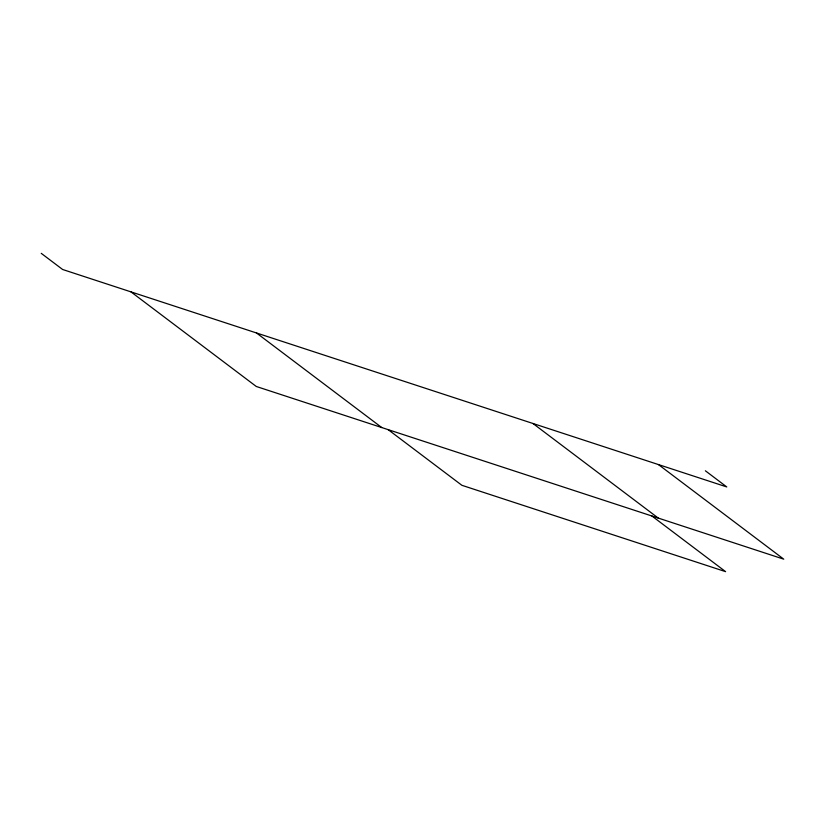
<?xml version="1.0" encoding="UTF-8"?>
<svg xmlns="http://www.w3.org/2000/svg" width="825" height="825" viewBox="0 0 825 825"><rect width="100%" height="100%" fill="white"/><g stroke="black" fill="none" stroke-linecap="round" stroke-linejoin="round"><path stroke-width="1.24" d="M705.375 470.786L726.763 486.936L62.638 269.497L41.25 253.347M658.433 464.568L783.75 559.164L256.276 386.471L130.958 291.864M532.95 423.483L658.268 518.079M651.884 515.986L725.608 571.653L461.876 485.296L388.142 429.639M256.451 332.949L381.758 427.556"/></g></svg>
